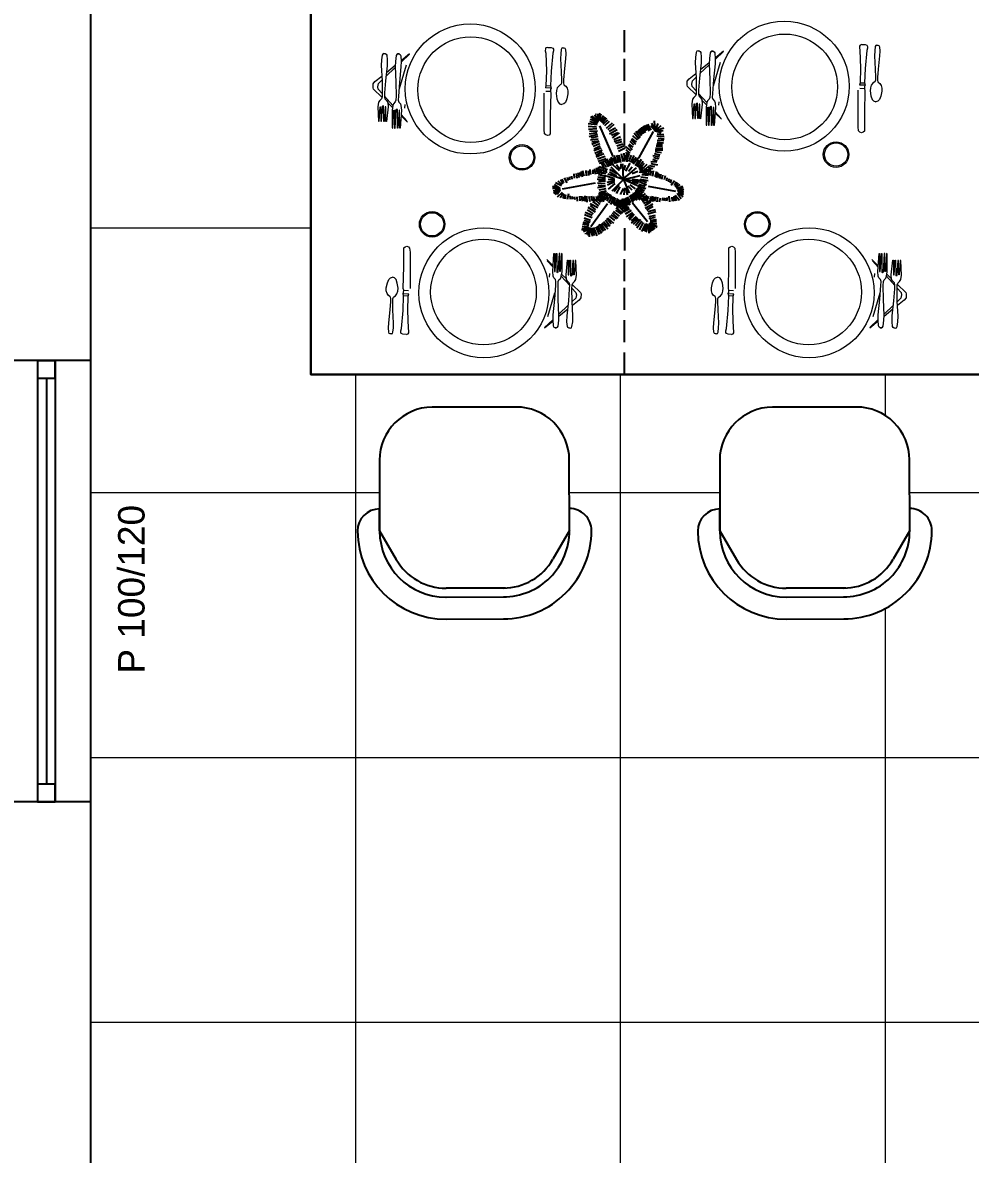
# Model space of a CAD drawing. Header units: millimetres. Extents: x 2497 to 4392, y 822 to 3100.
# Drawn here: x 3776.5 to 3991.3, y 1871.9 to 2128.2 of the extents above; entities that cross this region are included whole.
import ezdxf

# ---------------------------------------------------------------- set-up
doc = ezdxf.new("R2010")
doc.units = ezdxf.units.MM
doc.layers.add('6', color=6, linetype='Continuous')
doc.layers.add('LH', color=3, linetype='Continuous')
doc.styles.get("Standard").update_dxf_attribs({"font": 'arial.ttf'})

# ---------------------------------------------------------------- blocks, each defined once
blk = doc.blocks.new('A$C0CF827CB')
at = {"lineweight": 20}
for p, q in [((-4.96, 26.05), (-5.12, 25)), ((-4.82, 26.31), (-4.96, 26.05)), ((-4.55, 26.43), (-4.82, 26.31)), ((-4.55, 26.43), (-4.29, 26.42)), ((-4.29, 26.42), (-4.03, 26.28)), ((-4.03, 26.28), (-3.91, 26.02)), ((-3.91, 26.02), (-3.81, 24.96)), ((-1.81, 25.95), (-1.98, 24.64)), ((-1.67, 26.21), (-1.81, 25.95)), ((-1.4, 26.34), (-1.67, 26.21)), ((-1.14, 26.33), (-1.4, 26.34)), ((-1.4, 26.34), (-1.14, 26.33)), ((-1.14, 26.33), (-0.88, 26.19)), ((-0.88, 26.19), (-0.76, 25.92)), ((-0.76, 25.92), (-0.66, 24.6)), ((32.01, 27.45), (32, 27.05)), ((32, 27.05), (32.11, 26.52)), ((32.15, 27.7), (32.01, 27.45)), ((32.11, 26.52), (32.25, 22.44)), ((32.55, 27.82), (32.15, 27.7)), ((32.55, 27.82), (33.34, 27.8)), ((33.69, 26.47), (33.3, 22.41)), ((33.34, 27.8), (33.73, 27.66)), ((33.84, 27), (33.69, 26.47)), ((33.73, 27.66), (33.85, 27.39)), ((33.85, 27.39), (33.84, 27)), ((35.49, 26.38), (35.47, 25.26)), ((35.62, 27.35), (35.49, 26.38)), ((35.74, 27.62), (35.62, 27.35)), ((35.96, 27.72), (35.74, 27.62)), ((35.96, 27.72), (36.22, 27.71)), ((36.22, 27.71), (36.44, 27.6)), ((36.44, 27.6), (36.55, 27.33)), ((36.55, 27.33), (36.61, 26.34)), ((36.61, 26.34), (36.57, 25.23)), ((-5.12, 25), (-5.16, 23.69)), ((-5.16, 23.69), (-5, 20.27)), ((-3.85, 23.65), (-4.21, 20.24)), ((-3.81, 24.96), (-3.85, 23.65)), ((-1.98, 24.64), (-2.01, 23.46)), ((-2.01, 23.46), (-1.86, 19.91)), ((-0.7, 23.42), (-1.07, 19.88)), ((-0.66, 24.6), (-0.7, 23.42)), ((35.47, 25.26), (35.6, 22.26)), ((36.57, 25.23), (36.26, 22.24)), ((32.25, 22.44), (32.15, 19.16)), ((33.3, 22.41), (33.2, 19.13)), ((35.6, 22.26), (35.65, 20.4)), ((36.26, 22.24), (36.1, 20.38)), ((-5, 20.27), (-4.95, 17.5)), ((-4.21, 20.24), (-4.43, 17.49)), ((-1.86, 19.91), (-1.82, 16.75)), ((-1.07, 19.88), (-1.3, 16.74)), ((32.15, 19.16), (32.01, 18.64)), ((33.32, 18.6), (32.01, 18.64)), ((32.15, 19.16), (33.2, 19.13)), ((33.18, 18.34), (33.16, 17.81)), ((33.32, 18.6), (33.18, 18.34)), ((33.2, 19.13), (33.32, 18.6)), ((34.5, 18.05), (34.43, 17.34)), ((34.71, 18.63), (34.5, 18.05)), ((35.03, 19.06), (34.71, 18.63)), ((35.38, 19.29), (35.03, 19.06)), ((35.5, 19.41), (35.38, 19.29)), ((35.63, 19.74), (35.5, 19.41)), ((35.65, 20.4), (35.63, 19.74)), ((36.1, 20.38), (36.08, 19.73)), ((36.08, 19.73), (36.18, 19.39)), ((36.18, 19.39), (36.3, 19.27)), ((36.3, 19.27), (36.63, 19.01)), ((36.63, 19.01), (36.92, 18.56)), ((36.92, 18.56), (37.1, 17.97)), ((37.1, 17.97), (37.12, 17.26)), ((-5.81, 15.43), (-5.97, 14.38)), ((-5.53, 15.81), (-5.81, 15.43)), ((-5.13, 16.19), (-5.53, 15.81)), ((-4.98, 16.58), (-5.13, 16.19)), ((-4.95, 17.5), (-4.98, 16.58)), ((-4.43, 17.49), (-4.46, 16.57)), ((-4.46, 16.57), (-4.34, 16.17)), ((-4.34, 16.17), (-3.96, 15.76)), ((-3.96, 15.76), (-3.71, 15.36)), ((-1.99, 15.44), (-2.4, 15.06)), ((-1.85, 15.83), (-1.99, 15.44)), ((-1.82, 16.75), (-1.85, 15.83)), ((-1.3, 16.74), (-1.33, 15.82)), ((-1.33, 15.82), (-1.21, 15.42)), ((-1.21, 15.42), (-0.82, 15.01)), ((31.72, 9.18), (31.71, 17.46)), ((33.16, 17.81), (32.11, 17.85)), ((33.28, 17.42), (33.13, 12.42)), ((33.16, 17.81), (33.28, 17.42)), ((34.43, 17.34), (34.61, 16.19)), ((34.61, 16.19), (34.9, 15.41)), ((34.9, 15.41), (35.24, 15.05)), ((36.87, 16.12), (36.54, 15.36)), ((37.12, 17.26), (36.87, 16.12)), ((-5.97, 14.38), (-5.81, 11.09)), ((-5.68, 11.08), (-5.44, 14.36)), ((-5.44, 14.36), (-5.31, 14.36)), ((-5.31, 14.36), (-5.28, 11.07)), ((-5.15, 11.07), (-4.92, 14.48)), ((-4.92, 14.48), (-4.78, 14.61)), ((-4.65, 14.47), (-4.78, 14.61)), ((-4.62, 11.05), (-4.65, 14.47)), ((-4.26, 14.33), (-4.49, 11.05)), ((-4.13, 14.32), (-4.26, 14.33)), ((-4.1, 11.04), (-4.13, 14.32)), ((-3.61, 14.31), (-3.97, 11.03)), ((-3.71, 15.36), (-3.61, 14.31)), ((-2.54, 14.67), (-2.71, 13.62)), ((-2.71, 13.62), (-2.7, 9.55)), ((-2.57, 9.54), (-2.31, 13.61)), ((-2.4, 15.06), (-2.54, 14.67)), ((-2.31, 13.61), (-2.18, 13.61)), ((-2.18, 13.61), (-2.17, 9.53)), ((-2.04, 9.53), (-1.78, 13.73)), ((-1.78, 13.73), (-1.65, 13.85)), ((-1.52, 9.51), (-1.52, 13.72)), ((-1, 13.57), (-1.13, 13.58)), ((-0.82, 15.01), (-0.7, 14.61)), ((-0.7, 14.61), (-0.61, 13.56)), ((35.24, 15.05), (35.7, 14.84)), ((36.18, 15.02), (35.7, 14.84)), ((36.54, 15.36), (36.18, 15.02)), ((-5.81, 11.09), (-5.68, 11.08)), ((-5.28, 11.07), (-5.15, 11.07)), ((-4.49, 11.05), (-4.62, 11.05)), ((-3.97, 11.03), (-4.1, 11.04)), ((33.13, 12.42), (33.13, 8.22)), ((-2.7, 9.55), (-2.57, 9.54)), ((-2.17, 9.53), (-2.04, 9.53)), ((-1.39, 9.51), (-1.52, 9.51)), ((-0.86, 9.49), (-0.99, 9.5)), ((31.82, 8.26), (31.72, 9.18)), ((32.08, 7.99), (31.82, 8.26)), ((32.47, 7.84), (32.08, 7.99)), ((32.86, 7.96), (32.47, 7.84)), ((33.13, 8.22), (32.86, 7.96))]:
    blk.add_line(p, q, dxfattribs=at)
at = {"color": 255, "lineweight": 20}
for p, q in [((-1.52, 13.72), (-1.65, 13.85)), ((-1.13, 13.58), (-1.39, 9.51)), ((-0.99, 9.5), (-1, 13.57)), ((-0.61, 13.56), (-0.86, 9.49))]:
    blk.add_line(p, q, dxfattribs=at)
at = {"layer": '6', "color": 255, "lineweight": 20}
for p, q in [((-0.68, 24.84), (1.23, 26.39)), ((-0.67, 24.47), (1.23, 26.26)), ((-4.11, 21.24), (-2, 23.22)), ((-4.01, 22.14), (-2, 23.77)), ((0.49, 23.78), (-1.11, 18.42)), ((-6.59, 20.05), (-5.05, 21.3)), ((-7.02, 18.62), (-7, 19.54)), ((-6.9, 18.35), (-7.02, 18.62)), ((-7, 19.54), (-6.59, 20.05)), ((-5.01, 16.51), (-6.9, 18.35)), ((-5.97, 18.85), (-5.81, 19.63)), ((-5.85, 18.32), (-5.97, 18.85)), ((-4.96, 17.34), (-5.85, 18.32)), ((-5.81, 19.63), (-5.01, 20.39)), ((-2.54, 14.67), (-4.45, 16.77)), ((-2.62, 14.18), (-3.69, 15.23)), ((-1.52, 13.11), (-1.8, 13.39)), ((-1, 12.96), (-1.16, 13.14)), ((0.15, 14.87), (0.07, 14.07)), ((-1, 12.6), (-1.18, 12.78)), ((0.76, 10.89), (-0.68, 12.3)), ((0.64, 11.16), (-0.67, 12.59))]:
    blk.add_line(p, q, dxfattribs=at)
at = {"layer": '6', "lineweight": 20}
blk.add_line((-1.52, 13.54), (-1.73, 13.77), dxfattribs=at)
at = {"layer": '6', "color": 255, "lineweight": 20}
for centre, radius in [((14.99, 18.39), 14.73), ((15.09, 18.23), 11.97), ((26.73, 2.89), 2.89), ((26.73, 2.89), 2.63)]:
    blk.add_circle(centre, radius, dxfattribs=at)

msp = doc.modelspace()

# ---------------------------------------------------------------- linework, layer by layer
at = {"color": 6}
for p, q in [((3888.36, 2041.16), (3869.36, 2041.12)), ((3965.44, 2041.16), (3946.44, 2041.12)), ((3857.39, 2029.09), (3857.42, 2013.09)), ((3900.42, 2013.19), (3900.39, 2029.19)), ((3934.47, 2029.09), (3934.51, 2013.09)), ((3977.51, 2013.19), (3977.47, 2029.19)), ((3857.42, 2013.09), (3857.41, 2018.09)), ((3934.51, 2013.09), (3934.5, 2018.09)), ((3857.42, 2013.09), (3861.2, 2006.59)), ((3900.42, 2013.19), (3896.68, 2006.67)), ((3934.51, 2013.09), (3938.28, 2006.59)), ((3977.51, 2013.19), (3973.76, 2006.67)), ((3885.44, 2000.15), (3872.47, 2000.12)), ((3885.95, 2000.15), (3872.47, 2000.12)), ((3962.52, 2000.15), (3949.55, 2000.12)), ((3963.03, 2000.15), (3949.55, 2000.12)), ((3872.46, 1998.12), (3885.46, 1998.15)), ((3949.54, 1998.12), (3962.54, 1998.15)), ((3872.47, 1993.12), (3885.47, 1993.15)), ((3949.55, 1993.12), (3962.55, 1993.15))]:
    msp.add_line(p, q, dxfattribs=at)
at = {"color": 190}
msp.add_lwpolyline([(2596.92, 2958.72), (3791.92, 2958.72), (3791.92, 1546.72)], dxfattribs=at)
at = {"color": 6, "lineweight": 30}
msp.add_lwpolyline([(3841.82, 2133.54), (3841.82, 2048.54), (3996.82, 2048.54), (3996.82, 2133.54)], close=True, dxfattribs=at)
at = {"color": 6}
for points in [[(3912.81, 2126.53), (3912.81, 2121.53)], [(3912.81, 2120.06), (3912.81, 2115.06)], [(3912.81, 2112.72), (3912.81, 2107.72)], [(3912.81, 2105.42), (3912.81, 2100.42)], [(3912.9, 2081.66), (3912.9, 2076.66)], [(3912.81, 2074.65), (3912.81, 2069.65)], [(3912.81, 2068.18), (3912.81, 2063.18)], [(3912.81, 2060.83), (3912.81, 2055.83)], [(3791.92, 2051.72), (3771.92, 2051.72)], [(3912.81, 2053.54), (3912.81, 2048.54)], [(3791.92, 1951.72), (3771.92, 1951.72)]]:
    msp.add_lwpolyline(points, dxfattribs=at)
at = {"color": 252, "lineweight": 0}
for points in [[(3841.82, 2081.72), (3791.92, 2081.72)], [(3851.92, 2048.54), (3851.92, 1778.14)], [(3911.92, 2048.54), (3911.92, 1778.14)], [(3971.92, 2048.54), (3971.92, 2039.28)], [(3857.4, 2021.72), (3791.92, 2021.72)], [(3934.49, 2021.72), (3900.4, 2021.72)], [(4202.63, 2021.72), (3977.49, 2021.72)], [(3971.92, 1995.51), (3971.92, 1832.16)], [(4391.92, 1961.72), (3791.92, 1961.72)], [(4391.92, 1901.72), (3791.92, 1901.72)]]:
    msp.add_lwpolyline(points, dxfattribs=at)
at = {"color": 96}
for points in [[(3779.92, 2051.72), (3779.92, 1951.72)], [(3779.92, 2051.72), (3783.92, 2051.72)], [(3783.92, 2051.72), (3783.92, 1951.72)], [(3779.92, 2047.72), (3783.92, 2047.72)], [(3781.92, 2047.72), (3781.92, 1955.72)]]:
    msp.add_lwpolyline(points, dxfattribs=at)
for points in [[(3779.92, 2051.72), (3779.92, 2047.72), (3783.92, 2047.72), (3783.92, 2051.72)], [(3779.92, 1955.72), (3779.92, 1951.72), (3783.92, 1951.72), (3783.92, 1955.72)]]:
    msp.add_lwpolyline(points, close=True, dxfattribs=at)
at = {"color": 6}
for centre, radius, start, end in [((3869.39, 2029.12), 12, 90.1346, 180.1346), ((3888.39, 2029.16), 12, 0.1346, 90.1346), ((3946.47, 2029.12), 12, 90.1346, 180.1346), ((3965.47, 2029.16), 12, 0.1346, 90.1346), ((3857.42, 2013.09), 5, 90.1346, 180.1346), ((3900.42, 2013.19), 5, 0.1346, 90.1346), ((3934.51, 2013.09), 5, 90.1346, 180.1346), ((3977.51, 2013.19), 5, 0.1346, 90.1346), ((3872.42, 2013.12), 20, 180.1346, 270.1346), ((3872.42, 2013.12), 15, 180.1346, 270.1346), ((3885.42, 2013.15), 15, 270.1346, 0.1346), ((3885.42, 2013.15), 20, 270.1346, 0.1346), ((3949.51, 2013.12), 20, 180.1346, 270.1346), ((3949.51, 2013.12), 15, 180.1346, 270.1346), ((3962.51, 2013.15), 15, 270.1346, 0.1346), ((3962.51, 2013.15), 20, 270.1346, 0.1346), ((3872.44, 2013.12), 13, 210.1714, 270.1346), ((3885.41, 2013.15), 13, 270.1346, 330.0978), ((3949.52, 2013.12), 13, 210.1714, 270.1346), ((3962.49, 2013.15), 13, 270.1346, 330.0978)]:
    msp.add_arc(centre, radius, start, end, dxfattribs=at)
at = {"layer": 'LH', "color": 3}
for p, q in [((3906.8, 2106.5), (3906.86, 2107.58)), ((3906.91, 2106.21), (3907.42, 2107.75)), ((3907.06, 2106.02), (3907.62, 2107.57)), ((3906.7, 2105.1), (3904.66, 2105.33)), ((3906.82, 2105.39), (3905.03, 2105.79)), ((3906.82, 2105.73), (3905.09, 2106.31)), ((3907.08, 2105.79), (3905.26, 2106.93)), ((3907.05, 2105.86), (3905.58, 2107.08)), ((3906.87, 2106.33), (3906.1, 2107.3)), ((3906.44, 2107.43), (3906.36, 2107.4)), ((3907.31, 2106.08), (3908.11, 2107.23)), ((3907.56, 2105.79), (3908.48, 2106.88)), ((3907.86, 2105.56), (3908.79, 2106.65)), ((3908.05, 2105.21), (3909.1, 2106.19)), ((3908.42, 2104.93), (3909.53, 2105.96)), ((3908.79, 2104.35), (3910.21, 2105.56)), ((3909.22, 2104.06), (3910.58, 2105.21)), ((3918.58, 2103.66), (3917.72, 2105.04)), ((3918.95, 2103.89), (3918.21, 2105.21)), ((3919.81, 2103.7), (3919.08, 2105.44)), ((3919.81, 2103.7), (3919.7, 2106.02)), ((3919.83, 2103.68), (3920.51, 2105.37)), ((3906.57, 2104.58), (3904.66, 2104.7)), ((3906.63, 2104.18), (3904.72, 2104.06)), ((3906.63, 2103.26), (3904.91, 2102.97)), ((3906.76, 2102.91), (3904.91, 2102.4)), ((3906.76, 2103.66), (3904.97, 2103.55)), ((3906.82, 2102.45), (3905.34, 2102.11)), ((3910.32, 2097.91), (3907.28, 2104.87)), ((3909.41, 2103.66), (3910.88, 2104.41)), ((3909.53, 2103.09), (3911.25, 2104.01)), ((3909.96, 2102.74), (3911.38, 2103.37)), ((3910.21, 2102.17), (3911.75, 2103.26)), ((3910.45, 2101.76), (3911.99, 2102.45)), ((3915.87, 2101.65), (3914.76, 2102.63)), ((3916.18, 2101.88), (3915.07, 2103.2)), ((3916.43, 2102.17), (3915.44, 2103.55)), ((3916.74, 2102.63), (3915.81, 2103.72)), ((3916.98, 2102.91), (3916.12, 2104.01)), ((3916.17, 2097.54), (3919.46, 2103.6)), ((3917.29, 2103.09), (3916.49, 2104.35)), ((3917.66, 2103.32), (3916.92, 2104.64)), ((3917.97, 2103.72), (3917.29, 2104.87)), ((3919.81, 2103.7), (3918.83, 2104.87)), ((3919.81, 2103.7), (3921.22, 2104.91)), ((3919.81, 2103.7), (3921.82, 2104.39)), ((3919.81, 2103.7), (3921.65, 2103.81)), ((3919.81, 2103.7), (3921.23, 2103.35)), ((3920.25, 2102.61), (3921.86, 2102.42)), ((3920.3, 2103.04), (3921.81, 2102.93)), ((3906.94, 2101.88), (3905.22, 2101.65)), ((3905.46, 2101.25), (3907.06, 2101.48)), ((3907.13, 2101.3), (3905.46, 2100.61)), ((3907.31, 2100.79), (3905.83, 2100.15)), ((3907.37, 2100.27), (3906.02, 2099.58)), ((3910.58, 2101.3), (3912.18, 2101.88)), ((3910.88, 2100.96), (3912.3, 2101.3)), ((3911.13, 2100.33), (3912.49, 2100.79)), ((3911.31, 2099.75), (3912.86, 2100.38)), ((3911.5, 2099.12), (3913.04, 2099.87)), ((3914.4, 2099.18), (3913.16, 2100.15)), ((3914.7, 2099.46), (3913.78, 2100.44)), ((3914.83, 2100.04), (3913.96, 2100.73)), ((3915.01, 2100.5), (3914.15, 2101.3)), ((3915.5, 2100.61), (3914.4, 2101.71)), ((3915.63, 2101.19), (3914.58, 2101.99)), ((3919.91, 2099.82), (3921.6, 2099.91)), ((3920.08, 2100.35), (3921.51, 2100.31)), ((3920.15, 2100.72), (3921.54, 2100.73)), ((3920.28, 2101.19), (3921.76, 2101.01)), ((3920.33, 2101.62), (3921.84, 2101.52)), ((3920.56, 2102.08), (3921.89, 2101.95)), ((3907.62, 2099.81), (3905.96, 2099.23)), ((3906.2, 2098.66), (3907.8, 2099.41)), ((3907.8, 2098.89), (3906.39, 2098.14)), ((3908.24, 2098.54), (3906.51, 2097.74)), ((3908.48, 2097.91), (3906.76, 2097.28)), ((3908.73, 2097.39), (3906.94, 2096.76)), ((3909.8, 2095.8), (3908.88, 2097.35)), ((3909.51, 2097.44), (3909.96, 2095.88)), ((3910.34, 2096.06), (3909.88, 2097.74)), ((3910.89, 2096.26), (3910.35, 2097.68)), ((3911.34, 2096.39), (3910.57, 2098.15)), ((3911.66, 2096.56), (3911.14, 2098.23)), ((3912.08, 2096.49), (3911.72, 2098.24)), ((3912.58, 2096.68), (3912.2, 2098.56)), ((3912.97, 2096.8), (3912.82, 2098.71)), ((3912.97, 2097.27), (3913.77, 2098.84)), ((3913.66, 2097.28), (3913.04, 2098.08)), ((3914.02, 2098.08), (3913.22, 2098.83)), ((3913.84, 2097.62), (3913.22, 2098.31)), ((3914.21, 2098.6), (3913.29, 2099.41)), ((3913.5, 2096.75), (3913.44, 2098.79)), ((3913.46, 2097.11), (3913.97, 2098.55)), ((3913.86, 2096.78), (3914.5, 2098.26)), ((3914.36, 2096.53), (3915.08, 2098.18)), ((3915.52, 2097.72), (3914.52, 2096.45)), ((3914.89, 2096.25), (3915.97, 2097.6)), ((3915.74, 2095.62), (3916.71, 2097.28)), ((3919.28, 2098.13), (3920.82, 2097.95)), ((3919.49, 2097.68), (3920.66, 2097.5)), ((3919.65, 2098.59), (3920.93, 2098.27)), ((3919.84, 2099.45), (3921.56, 2099.41)), ((3919.85, 2099.07), (3921.31, 2098.81)), ((3903.74, 2093.43), (3903.49, 2094.69)), ((3904.29, 2093.54), (3904.23, 2094.75)), ((3904.79, 2093.6), (3904.72, 2094.69)), ((3905.28, 2093.83), (3905.15, 2094.98)), ((3905.83, 2094), (3905.77, 2094.92)), ((3906.33, 2093.89), (3906.14, 2095.09)), ((3906.76, 2094), (3906.63, 2095.38)), ((3908.81, 2094.43), (3906.98, 2094.98)), ((3907.19, 2094), (3907.06, 2095.55)), ((3909.05, 2094.9), (3907.13, 2095.59)), ((3908.97, 2096.99), (3907.19, 2096.3)), ((3907.68, 2093.94), (3907.56, 2095.21)), ((3908.38, 2095.11), (3907.59, 2096.68)), ((3908.8, 2095.41), (3907.93, 2096.66)), ((3908.3, 2094.06), (3908.05, 2095.55)), ((3909.31, 2095.55), (3908.48, 2096.92)), ((3908.79, 2094.23), (3908.73, 2094.98)), ((3911.23, 2093.97), (3909.58, 2094.94)), ((3912.67, 2092.68), (3909.89, 2095.5)), ((3911.8, 2094.7), (3910.24, 2096.02)), ((3911.87, 2094.92), (3911.07, 2096.07)), ((3912.05, 2095.15), (3912.12, 2096.24)), ((3912.67, 2092.68), (3912.49, 2096.24)), ((3912.73, 2092.97), (3915.63, 2095.32)), ((3912.79, 2094.92), (3913.16, 2095.96)), ((3913.22, 2094.63), (3914.21, 2096.42)), ((3913.78, 2094.63), (3914.64, 2095.61)), ((3915.37, 2095.91), (3916.2, 2097.19)), ((3916.06, 2095.46), (3917.11, 2096.86)), ((3916.25, 2095.08), (3917.46, 2096.4)), ((3916.46, 2094.25), (3916.75, 2095.78)), ((3916.7, 2094.8), (3918, 2096.2)), ((3916.89, 2094.2), (3917.16, 2095.56)), ((3917.02, 2094.55), (3918.48, 2095.78)), ((3917.29, 2094.09), (3918.92, 2095.33)), ((3917.31, 2094.04), (3917.62, 2095.22)), ((3917.81, 2094.1), (3917.97, 2095.01)), ((3917.98, 2094.97), (3918.9, 2094.92)), ((3918.22, 2095.4), (3919.3, 2095.24)), ((3918.34, 2093.87), (3918.58, 2095)), ((3918.51, 2095.87), (3919.72, 2095.65)), ((3918.84, 2096.37), (3920.38, 2096.02)), ((3918.88, 2096.79), (3920.22, 2096.68)), ((3919.25, 2097.24), (3920.33, 2097)), ((3898.81, 2091.53), (3897.89, 2092.33)), ((3898.99, 2091.76), (3898.38, 2092.62)), ((3899.18, 2091.93), (3898.81, 2092.79)), ((3899.92, 2091.93), (3899.3, 2093.08)), ((3900.1, 2092.39), (3899.98, 2093.2)), ((3900.53, 2092.62), (3900.53, 2093.31)), ((3901.03, 2092.79), (3900.97, 2093.48)), ((3901.58, 2093.02), (3901.46, 2094)), ((3902.2, 2093.02), (3902.01, 2094.06)), ((3902.63, 2093.14), (3902.51, 2094.23)), ((3903.06, 2093.37), (3902.88, 2094.29)), ((3903.37, 2093.26), (3903.12, 2094.52)), ((3908.6, 2092.76), (3906.69, 2092.68)), ((3908.56, 2093.12), (3906.82, 2093.24)), ((3908.78, 2094.02), (3906.89, 2094.35)), ((3908.78, 2093.49), (3907.01, 2093.79)), ((3908.56, 2092.3), (3907.04, 2092.31)), ((3910.63, 2092.85), (3908.81, 2093.45)), ((3910.64, 2092.39), (3908.91, 2092.05)), ((3910.64, 2092.16), (3909.04, 2091.41)), ((3912.67, 2092.68), (3909.13, 2093.93)), ((3910.7, 2092.57), (3909.22, 2092.68)), ((3911.05, 2093.47), (3909.5, 2094.37)), ((3912.67, 2092.68), (3910.03, 2090.06)), ((3912.67, 2092.68), (3913.96, 2089.63)), ((3916.21, 2092.15), (3912.67, 2092.68)), ((3915.85, 2091.29), (3912.67, 2092.68)), ((3912.73, 2092.68), (3916.43, 2093.6)), ((3914.64, 2094.06), (3915.93, 2094.63)), ((3916.6, 2092.52), (3914.64, 2092.68)), ((3916.33, 2092.23), (3917.9, 2091.49)), ((3917.91, 2091.96), (3916.44, 2092.63)), ((3916.48, 2092.81), (3918.26, 2092.49)), ((3916.61, 2093.35), (3918.19, 2093.08)), ((3916.84, 2093.81), (3918.35, 2093.66)), ((3916.88, 2094.33), (3918.59, 2093.92)), ((3917.82, 2094.61), (3918.84, 2094.63)), ((3918.81, 2093.59), (3918.98, 2094.67)), ((3919.29, 2093.48), (3919.48, 2094.68)), ((3919.83, 2093.31), (3920.21, 2094.54)), ((3920.18, 2093.1), (3920.56, 2094.33)), ((3920.5, 2093.18), (3920.78, 2094.08)), ((3920.9, 2092.91), (3921.14, 2093.98)), ((3921.32, 2092.75), (3921.61, 2093.76)), ((3921.93, 2092.69), (3922.16, 2093.65)), ((3922.46, 2092.4), (3922.59, 2093.08)), ((3922.93, 2092.18), (3923.01, 2092.86)), ((3923.34, 2091.9), (3923.54, 2092.69)), ((3923.47, 2091.43), (3924.21, 2092.51)), ((3924.21, 2091.35), (3924.67, 2092.17)), ((3898.3, 2090.44), (3896.6, 2091.12)), ((3898.3, 2090.44), (3896.62, 2090.7)), ((3896.8, 2090.12), (3898.3, 2090.44)), ((3898.3, 2090.44), (3896.83, 2089.51)), ((3898.3, 2090.44), (3896.84, 2091)), ((3896.87, 2089.78), (3898.3, 2090.44)), ((3898.32, 2090.67), (3897.02, 2091.53)), ((3898.3, 2090.44), (3897.09, 2089.75)), ((3898.3, 2090.44), (3897.22, 2089.27)), ((3898.63, 2091.3), (3897.27, 2091.99)), ((3898.32, 2090.27), (3897.64, 2089.29)), ((3898.81, 2089.74), (3897.66, 2088.74)), ((3906.23, 2091.85), (3898.78, 2090.51)), ((3908.55, 2091.71), (3906.81, 2091.89)), ((3908.59, 2091.11), (3906.81, 2090.82)), ((3906.96, 2091.44), (3908.57, 2091.29)), ((3908.65, 2090.56), (3907.07, 2090.29)), ((3908.59, 2090.04), (3907.11, 2089.69)), ((3908.73, 2090.12), (3907.28, 2088.68)), ((3908.91, 2088.89), (3907.52, 2089.9)), ((3909.05, 2089.7), (3907.77, 2088.28)), ((3910.7, 2091.82), (3909.22, 2090.49)), ((3911.61, 2091.4), (3910.58, 2089.93)), ((3911.85, 2091.05), (3910.99, 2089.52)), ((3912.59, 2090.69), (3911.93, 2089.32)), ((3912.86, 2090.84), (3912.73, 2089.23)), ((3913.22, 2090.84), (3913.47, 2089.23)), ((3913.66, 2091.3), (3914.58, 2090.38)), ((3914.09, 2091.47), (3915.32, 2090.61)), ((3914.93, 2089.72), (3914.61, 2088.49)), ((3916.04, 2091.79), (3914.64, 2092.1)), ((3915, 2089.74), (3916.02, 2088.5)), ((3915.18, 2089.75), (3916.72, 2088.62)), ((3915.34, 2090.13), (3917.01, 2089.19)), ((3915.37, 2090.1), (3916.84, 2090.96)), ((3915.48, 2089.95), (3916.52, 2088.84)), ((3915.52, 2090.63), (3917.08, 2089.76)), ((3915.79, 2089.59), (3917.17, 2090.52)), ((3915.84, 2090.9), (3917.45, 2090.21)), ((3915.85, 2090.31), (3916.86, 2088.87)), ((3915.92, 2091.26), (3917.76, 2090.69)), ((3916.12, 2091.68), (3917.55, 2091.17)), ((3916.16, 2089.12), (3917.3, 2089.99)), ((3918.26, 2091.18), (3924.43, 2090.06)), ((3924.37, 2091.16), (3925.08, 2091.95)), ((3924.53, 2090.91), (3925.54, 2091.61)), ((3924.69, 2090.66), (3926.11, 2091.21)), ((3924.85, 2089.62), (3925.77, 2088.37)), ((3924.89, 2090.17), (3926.18, 2091.06)), ((3925.02, 2089.81), (3925.95, 2090.69)), ((3925.02, 2089.81), (3926.35, 2090.56)), ((3925.02, 2089.81), (3926.31, 2090.07)), ((3925.05, 2089.73), (3926.24, 2089.6)), ((3926.3, 2089.2), (3925.05, 2089.73)), ((3925.22, 2089.62), (3926.12, 2088.8)), ((3899.05, 2089.56), (3898.34, 2088.56)), ((3899.28, 2089.38), (3898.89, 2088.4)), ((3899.5, 2089.26), (3899.35, 2088.33)), ((3900.22, 2089.44), (3899.9, 2088.17)), ((3900.51, 2089.03), (3900.58, 2088.22)), ((3900.98, 2088.91), (3901.15, 2088.24)), ((3901.5, 2088.86), (3901.61, 2088.18)), ((3902.1, 2088.77), (3902.21, 2087.79)), ((3902.7, 2088.92), (3902.76, 2087.87)), ((3903.14, 2088.91), (3903.28, 2087.82)), ((3903.62, 2088.79), (3903.66, 2087.85)), ((3903.89, 2088.98), (3903.95, 2087.69)), ((3904.29, 2088.9), (3904.35, 2087.61)), ((3904.85, 2088.92), (3905.08, 2087.73)), ((3906.82, 2086.32), (3905.13, 2087.17)), ((3909.04, 2087.22), (3905.27, 2081.98)), ((3905.35, 2088.98), (3905.55, 2087.9)), ((3907.06, 2086.72), (3905.73, 2087.76)), ((3905.88, 2088.88), (3906.03, 2087.73)), ((3907.41, 2087.05), (3906.15, 2088.19)), ((3906.46, 2088.84), (3906.62, 2087.93)), ((3907.57, 2087.48), (3906.6, 2088.57)), ((3906.91, 2089.07), (3907.02, 2087.85)), ((3908.73, 2089.54), (3906.97, 2089.37)), ((3908.01, 2087.99), (3906.97, 2088.98)), ((3908.43, 2088.43), (3907.15, 2089.49)), ((3907.36, 2089.06), (3907.57, 2087.69)), ((3907.77, 2089.16), (3908.03, 2087.63)), ((3908.24, 2089.34), (3908.42, 2088.08)), ((3909.41, 2089.5), (3908.3, 2087.94)), ((3909.89, 2089.27), (3908.86, 2087.8)), ((3908.87, 2089.37), (3908.98, 2087.86)), ((3910.12, 2088.92), (3909.27, 2087.4)), ((3909.39, 2089.32), (3909.5, 2088.58)), ((3910.47, 2088.8), (3909.72, 2087.04)), ((3910.87, 2088.56), (3910.21, 2087.19)), ((3911.39, 2088.3), (3910.49, 2086.81)), ((3910.96, 2086.75), (3911.78, 2088.14)), ((3911.03, 2087.95), (3911.37, 2085.93)), ((3912.68, 2088.26), (3911.2, 2087.18)), ((3913.07, 2087.71), (3911.44, 2086.72)), ((3911.96, 2088.08), (3911.45, 2086.35)), ((3911.56, 2087.97), (3911.98, 2086.11)), ((3913.12, 2087.16), (3911.71, 2086.4)), ((3911.73, 2087.24), (3913.12, 2085.96)), ((3911.93, 2088.14), (3912.57, 2086.34)), ((3911.97, 2087.65), (3913.41, 2086.39)), ((3912.48, 2087.9), (3912.04, 2086.35)), ((3912.39, 2088.41), (3913, 2086.72)), ((3912.92, 2087.63), (3912.61, 2086.14)), ((3912.81, 2088.4), (3913.57, 2086.82)), ((3913.43, 2087.53), (3912.84, 2085.87)), ((3913.11, 2088.61), (3914.12, 2086.98)), ((3913.53, 2088.8), (3914.28, 2087.48)), ((3914.05, 2089.08), (3914.75, 2087.49)), ((3915.07, 2087.84), (3914.4, 2089.31)), ((3914.55, 2089.42), (3915.68, 2088.01)), ((3914.73, 2087.44), (3918.1, 2083.18)), ((3914.79, 2089.39), (3916.38, 2088.09)), ((3915.37, 2089.5), (3914.96, 2087.99)), ((3915.78, 2089.35), (3915.42, 2088.01)), ((3916.22, 2089.31), (3915.98, 2088.11)), ((3916.64, 2089.04), (3916.39, 2088.15)), ((3916.55, 2088.56), (3917.63, 2089.55)), ((3916.67, 2088.11), (3918.03, 2089.12)), ((3917.23, 2089.01), (3916.95, 2087.89)), ((3916.98, 2087.76), (3918.41, 2088.65)), ((3917.17, 2087.33), (3918.94, 2088)), ((3917.77, 2089.06), (3917.45, 2088.01)), ((3917.52, 2086.8), (3918.83, 2087.63)), ((3917.56, 2086.25), (3919.29, 2087.17)), ((3918.25, 2088.95), (3917.9, 2087.79)), ((3918.81, 2088.87), (3918.61, 2087.59)), ((3919.22, 2088.9), (3919.02, 2087.63)), ((3919.47, 2088.69), (3919.33, 2087.76)), ((3919.95, 2088.76), (3919.7, 2087.69)), ((3920.4, 2088.72), (3920.22, 2087.68)), ((3920.97, 2088.51), (3920.76, 2087.55)), ((3921.57, 2088.54), (3921.4, 2087.87)), ((3922.1, 2088.53), (3921.86, 2087.89)), ((3922.58, 2088.6), (3922.42, 2087.8)), ((3922.91, 2088.97), (3923.1, 2087.68)), ((3923.61, 2088.72), (3923.66, 2087.79)), ((3923.84, 2088.82), (3924.12, 2087.8)), ((3924.09, 2088.98), (3924.69, 2087.91)), ((3924.34, 2089.13), (3925.38, 2088.02)), ((3905.55, 2084.04), (3903.82, 2084.73)), ((3905.6, 2084.56), (3903.95, 2085.22)), ((3905.87, 2084.91), (3904.52, 2085.87)), ((3906.32, 2085.29), (3904.7, 2086.38)), ((3906.43, 2085.83), (3905.2, 2086.79)), ((3909.82, 2084.7), (3911.07, 2083.83)), ((3910.11, 2085.13), (3911.4, 2083.93)), ((3911.79, 2084.42), (3910.38, 2085.49)), ((3910.84, 2085.73), (3912.16, 2084.83)), ((3910.94, 2086.27), (3912.46, 2085.12)), ((3911.39, 2086.78), (3912.75, 2085.56)), ((3912.03, 2085.96), (3913.55, 2086.87)), ((3913.78, 2086.49), (3912.37, 2085.43)), ((3914.02, 2086.03), (3912.69, 2085.29)), ((3914.42, 2085.69), (3913.07, 2084.82)), ((3914.74, 2085.25), (3913.24, 2084.25)), ((3913.77, 2083.9), (3914.85, 2085.1)), ((3915.12, 2084.78), (3913.97, 2083.47)), ((3917.97, 2085.83), (3919.41, 2086.64)), ((3918.2, 2085.45), (3919.91, 2085.94)), ((3918.2, 2084.93), (3919.99, 2085.44)), ((3918.47, 2084.31), (3919.95, 2084.65)), ((3904.72, 2081.93), (3903.33, 2082.1)), ((3904.86, 2082.28), (3903.46, 2082.58)), ((3904.92, 2082.66), (3903.52, 2082.96)), ((3905.22, 2083.45), (3903.78, 2083.94)), ((3905.14, 2082.98), (3903.78, 2083.45)), ((3906.39, 2081.97), (3907.18, 2080.23)), ((3906.71, 2082.22), (3907.71, 2080.58)), ((3907.11, 2082.57), (3908.05, 2081.04)), ((3907.53, 2082.65), (3908.59, 2081.26)), ((3907.77, 2082.92), (3909.1, 2081.53)), ((3908.15, 2083.19), (3909.15, 2082.04)), ((3908.6, 2083.57), (3909.61, 2082.15)), ((3909.85, 2082.56), (3908.9, 2083.86)), ((3909.02, 2084), (3910.41, 2082.85)), ((3909.39, 2084.4), (3910.64, 2083.39)), ((3915.87, 2084.04), (3914.41, 2082.8)), ((3915.53, 2084.35), (3914.42, 2083.32)), ((3916.09, 2083.75), (3914.89, 2082.48)), ((3916.49, 2083.63), (3915.4, 2082.21)), ((3916.86, 2083.24), (3915.7, 2081.72)), ((3917.16, 2082.96), (3916.19, 2081.31)), ((3917.65, 2082.78), (3916.71, 2080.96)), ((3917.96, 2082.72), (3917.3, 2081.01)), ((3918.25, 2082.53), (3917.76, 2080.78)), ((3918.51, 2082.76), (3918.38, 2080.56)), ((3918.5, 2083.84), (3919.9, 2084.16)), ((3918.51, 2082.76), (3920.21, 2082.77)), ((3918.51, 2082.76), (3919.38, 2081.22)), ((3918.51, 2082.76), (3919.15, 2081.06)), ((3918.51, 2082.76), (3918.68, 2080.75)), ((3918.51, 2082.76), (3919.8, 2081.53)), ((3918.51, 2082.76), (3920.26, 2081.9)), ((3918.51, 2082.76), (3920.22, 2082.17)), ((3918.69, 2083.49), (3920.11, 2083.65)), ((3918.71, 2083.11), (3920.13, 2083.27)), ((3904.78, 2081.51), (3903.18, 2081.24)), ((3904.89, 2081.74), (3903.25, 2081.5)), ((3904.58, 2081.27), (3903.6, 2080.82)), ((3903.93, 2080.52), (3903.99, 2080.47)), ((3904.71, 2081.42), (3904.21, 2080.28)), ((3905.03, 2081.8), (3904.64, 2079.93)), ((3905.08, 2081.85), (3904.92, 2079.71)), ((3905.25, 2081.65), (3905.55, 2079.86)), ((3905.56, 2081.82), (3906.04, 2080.05)), ((3905.87, 2081.84), (3906.62, 2079.94))]:
    msp.add_line(p, q, dxfattribs=at)

# ---------------------------------------------------------------- block references
at = {"color": 6}
for p in [(3934.1, 2095.46), (3862.96, 2094.83)]:
    msp.add_blockref('A$C0CF827CB', p, dxfattribs=at)
at = {"color": 6, "rotation": 180}
for p in [(3896.04, 2085.45), (3969.7, 2085.45)]:
    msp.add_blockref('A$C0CF827CB', p, dxfattribs=at)

# ---------------------------------------------------------------- texts
at = {"color": 5, "insert": (3804.26, 1980.77), "char_height": 6, "attachment_point": 7, "rotation": 90}
msp.add_mtext_dynamic_manual_height_columns('P 100/120', width=50.2571, gutter_width=12.5, heights=[0], dxfattribs=at)

doc.saveas('drawing.dxf')
